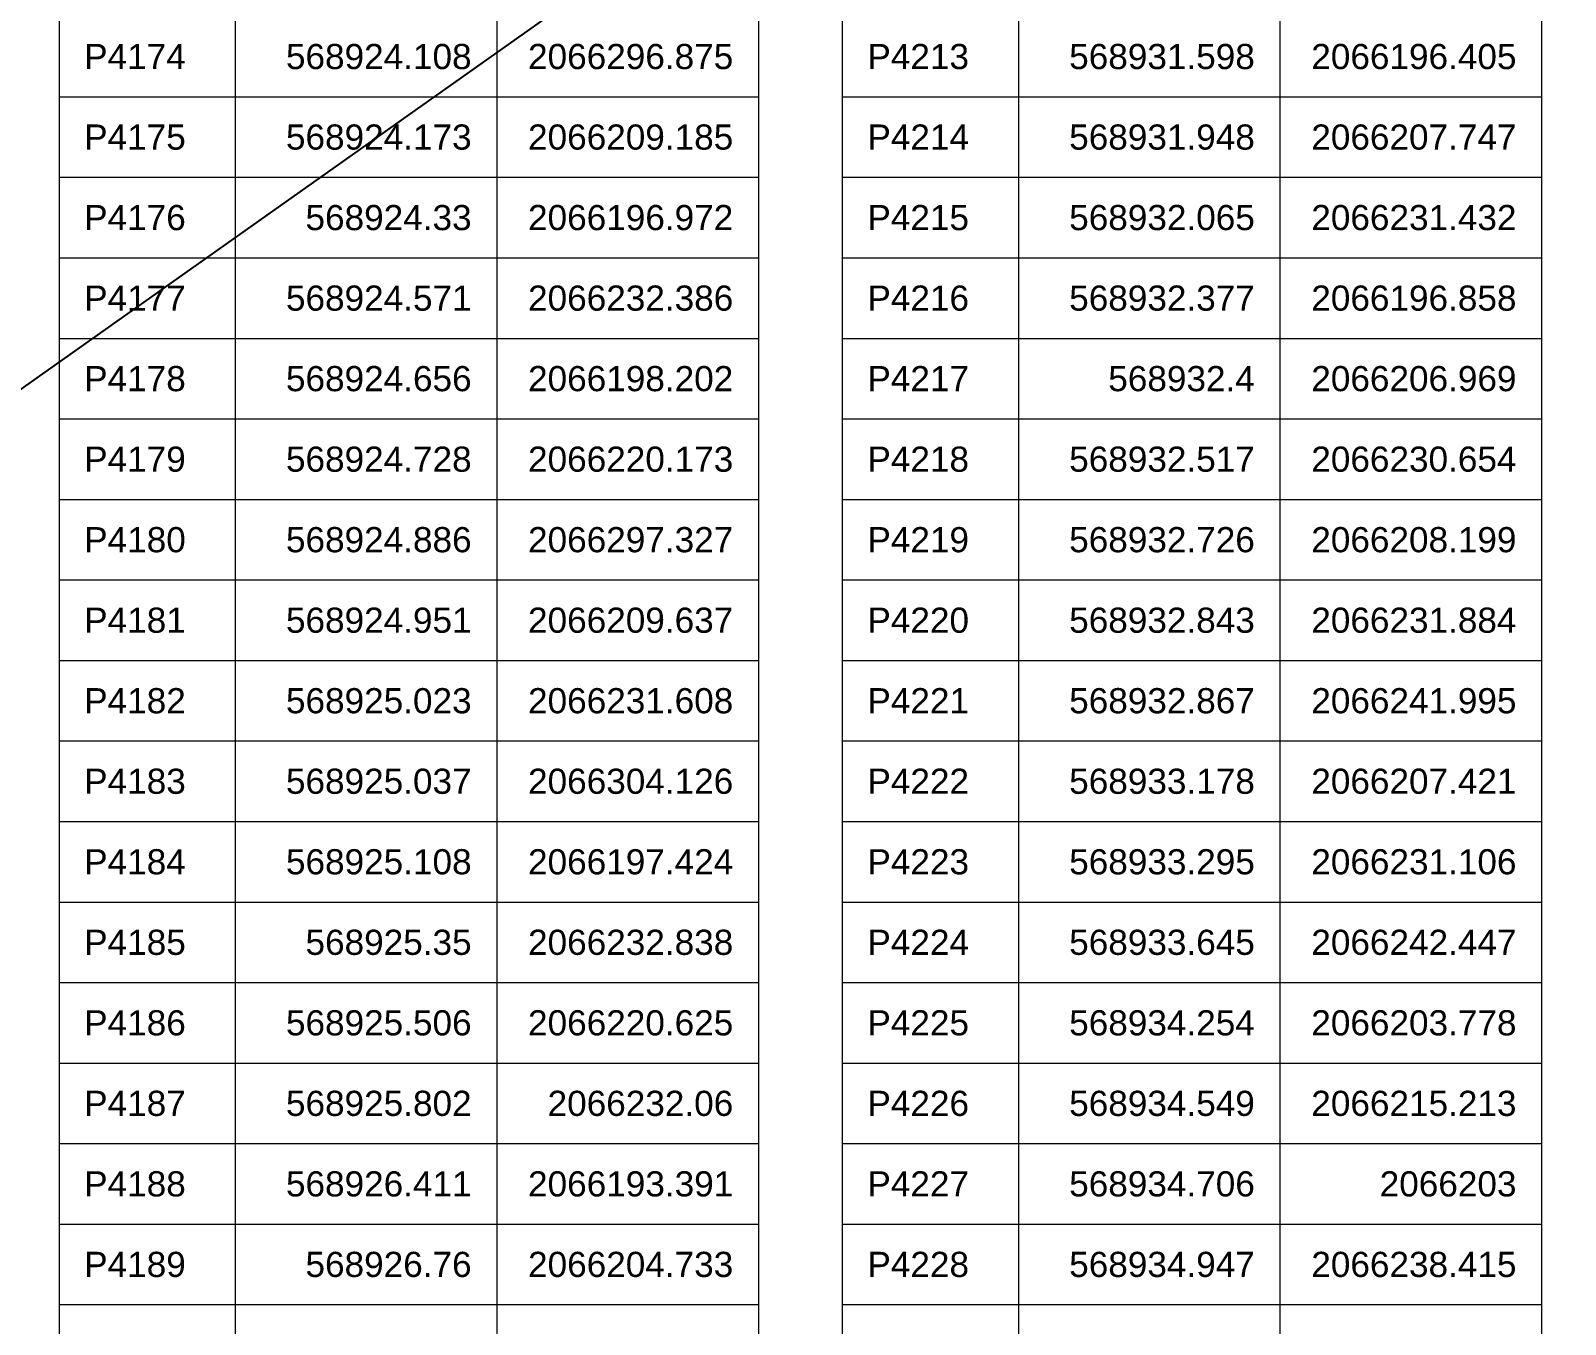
# Model space of a CAD drawing. Header units: millimetres. Extents: x 0 to 571985, y 0 to 2066666.
# Drawn here: x 569650.8 to 569664.22, y 2064926.92 to 2064938.23 of the extents above; entities that cross this region are included whole.
import ezdxf
from ezdxf.enums import TextEntityAlignment as Align

# ---------------------------------------------------------------- set-up
doc = ezdxf.new("R2010")
doc.units = ezdxf.units.MM
doc.layers.add('kata_net khung', color=3, linetype='Continuous', lineweight=20)
doc.layers.add('kata_text', color=254, linetype='Continuous', lineweight=30)
doc.layers.add('KCS_Plotter', color=11, linetype='Continuous', plot=False)
doc.styles.add('kata_text', font='arial.ttf', dxfattribs={"width": 0.8})

msp = doc.modelspace()

# ---------------------------------------------------------------- linework, layer by layer
at = {"layer": 'kata_net khung'}
for p, q in [((569651.049, 2064948.92), (569651.049, 2064920.76)), ((569652.589, 2064948.92), (569652.589, 2064920.76)), ((569654.877, 2064948.92), (569654.877, 2064920.76)), ((569657.165, 2064948.92), (569657.165, 2064920.76)), ((569657.898, 2064948.92), (569657.898, 2064920.76)), ((569659.438, 2064948.92), (569659.438, 2064920.76)), ((569661.726, 2064948.92), (569661.726, 2064920.76)), ((569664.014, 2064948.92), (569664.014, 2064920.76)), ((569651.049, 2064937.656), (569657.165, 2064937.656)), ((569657.898, 2064937.656), (569664.014, 2064937.656)), ((569651.049, 2064936.952), (569657.165, 2064936.952)), ((569657.898, 2064936.952), (569664.014, 2064936.952)), ((569651.049, 2064936.248), (569657.165, 2064936.248)), ((569657.898, 2064936.248), (569664.014, 2064936.248)), ((569651.049, 2064935.544), (569657.165, 2064935.544)), ((569657.898, 2064935.544), (569664.014, 2064935.544)), ((569651.049, 2064934.84), (569657.165, 2064934.84)), ((569657.898, 2064934.84), (569664.014, 2064934.84)), ((569651.049, 2064934.136), (569657.165, 2064934.136)), ((569657.898, 2064934.136), (569664.014, 2064934.136)), ((569651.049, 2064933.432), (569657.165, 2064933.432)), ((569657.898, 2064933.432), (569664.014, 2064933.432)), ((569651.049, 2064932.728), (569657.165, 2064932.728)), ((569657.898, 2064932.728), (569664.014, 2064932.728)), ((569651.049, 2064932.024), (569657.165, 2064932.024)), ((569657.898, 2064932.024), (569664.014, 2064932.024)), ((569651.049, 2064931.32), (569657.165, 2064931.32)), ((569657.898, 2064931.32), (569664.014, 2064931.32)), ((569651.049, 2064930.616), (569657.165, 2064930.616)), ((569657.898, 2064930.616), (569664.014, 2064930.616)), ((569651.049, 2064929.912), (569657.165, 2064929.912)), ((569657.898, 2064929.912), (569664.014, 2064929.912)), ((569651.049, 2064929.208), (569657.165, 2064929.208)), ((569657.898, 2064929.208), (569664.014, 2064929.208)), ((569651.049, 2064928.504), (569657.165, 2064928.504)), ((569657.898, 2064928.504), (569664.014, 2064928.504)), ((569651.049, 2064927.8), (569657.165, 2064927.8)), ((569657.898, 2064927.8), (569664.014, 2064927.8)), ((569651.049, 2064927.096), (569657.165, 2064927.096)), ((569657.898, 2064927.096), (569664.014, 2064927.096))]:
    msp.add_line(p, q, dxfattribs=at)
at = {"layer": 'KCS_Plotter'}
msp.add_line((569629.456, 2064920.066), (569671.456, 2064949.766), dxfattribs=at)

# ---------------------------------------------------------------- texts
at = {"layer": 'kata_text', "style": 'kata_text'}
for s, p in [('P4174', (569651.269, 2064938.008)), ('P4213', (569658.118, 2064938.008)), ('P4175', (569651.269, 2064937.304)), ('P4214', (569658.118, 2064937.304)), ('P4176', (569651.269, 2064936.6)), ('P4215', (569658.118, 2064936.6)), ('P4177', (569651.269, 2064935.896)), ('P4216', (569658.118, 2064935.896)), ('P4178', (569651.269, 2064935.192)), ('P4217', (569658.118, 2064935.192)), ('P4179', (569651.269, 2064934.488)), ('P4218', (569658.118, 2064934.488)), ('P4180', (569651.269, 2064933.784)), ('P4219', (569658.118, 2064933.784)), ('P4181', (569651.269, 2064933.08)), ('P4220', (569658.118, 2064933.08)), ('P4182', (569651.269, 2064932.376)), ('P4221', (569658.118, 2064932.376)), ('P4183', (569651.269, 2064931.672)), ('P4222', (569658.118, 2064931.672)), ('P4184', (569651.269, 2064930.968)), ('P4223', (569658.118, 2064930.968)), ('P4185', (569651.269, 2064930.264)), ('P4224', (569658.118, 2064930.264)), ('P4186', (569651.269, 2064929.56)), ('P4225', (569658.118, 2064929.56)), ('P4187', (569651.269, 2064928.856)), ('P4226', (569658.118, 2064928.856)), ('P4188', (569651.269, 2064928.152)), ('P4227', (569658.118, 2064928.152)), ('P4189', (569651.269, 2064927.448)), ('P4228', (569658.118, 2064927.448))]:
    msp.add_text(s, height=0.22, dxfattribs=at).set_placement(p, align=Align.MIDDLE_LEFT)
for s, p in [('568924.108', (569654.657, 2064938.008)), ('2066296.875', (569656.945, 2064938.008)), ('568931.598', (569661.506, 2064938.008)), ('2066196.405', (569663.794, 2064938.008)), ('568924.173', (569654.657, 2064937.304)), ('2066209.185', (569656.945, 2064937.304)), ('568931.948', (569661.506, 2064937.304)), ('2066207.747', (569663.794, 2064937.304)), ('568924.33', (569654.657, 2064936.6)), ('2066196.972', (569656.945, 2064936.6)), ('568932.065', (569661.506, 2064936.6)), ('2066231.432', (569663.794, 2064936.6)), ('568924.571', (569654.657, 2064935.896)), ('2066232.386', (569656.945, 2064935.896)), ('568932.377', (569661.506, 2064935.896)), ('2066196.858', (569663.794, 2064935.896)), ('568924.656', (569654.657, 2064935.192)), ('2066198.202', (569656.945, 2064935.192)), ('568932.4', (569661.506, 2064935.192)), ('2066206.969', (569663.794, 2064935.192)), ('568924.728', (569654.657, 2064934.488)), ('2066220.173', (569656.945, 2064934.488)), ('568932.517', (569661.506, 2064934.488)), ('2066230.654', (569663.794, 2064934.488)), ('568924.886', (569654.657, 2064933.784)), ('2066297.327', (569656.945, 2064933.784)), ('568932.726', (569661.506, 2064933.784)), ('2066208.199', (569663.794, 2064933.784)), ('568924.951', (569654.657, 2064933.08)), ('2066209.637', (569656.945, 2064933.08)), ('568932.843', (569661.506, 2064933.08)), ('2066231.884', (569663.794, 2064933.08)), ('568925.023', (569654.657, 2064932.376)), ('2066231.608', (569656.945, 2064932.376)), ('568932.867', (569661.506, 2064932.376)), ('2066241.995', (569663.794, 2064932.376)), ('568925.037', (569654.657, 2064931.672)), ('2066304.126', (569656.945, 2064931.672)), ('568933.178', (569661.506, 2064931.672)), ('2066207.421', (569663.794, 2064931.672)), ('568925.108', (569654.657, 2064930.968)), ('2066197.424', (569656.945, 2064930.968)), ('568933.295', (569661.506, 2064930.968)), ('2066231.106', (569663.794, 2064930.968)), ('568925.35', (569654.657, 2064930.264)), ('2066232.838', (569656.945, 2064930.264)), ('568933.645', (569661.506, 2064930.264)), ('2066242.447', (569663.794, 2064930.264)), ('568925.506', (569654.657, 2064929.56)), ('2066220.625', (569656.945, 2064929.56)), ('568934.254', (569661.506, 2064929.56)), ('2066203.778', (569663.794, 2064929.56)), ('568925.802', (569654.657, 2064928.856)), ('2066232.06', (569656.945, 2064928.856)), ('568934.549', (569661.506, 2064928.856)), ('2066215.213', (569663.794, 2064928.856)), ('568926.411', (569654.657, 2064928.152)), ('2066193.391', (569656.945, 2064928.152)), ('568934.706', (569661.506, 2064928.152)), ('2066203', (569663.794, 2064928.152)), ('568926.76', (569654.657, 2064927.448)), ('2066204.733', (569656.945, 2064927.448)), ('568934.947', (569661.506, 2064927.448)), ('2066238.415', (569663.794, 2064927.448))]:
    msp.add_text(s, height=0.22, dxfattribs=at).set_placement(p, align=Align.MIDDLE_RIGHT)

doc.saveas('drawing.dxf')
